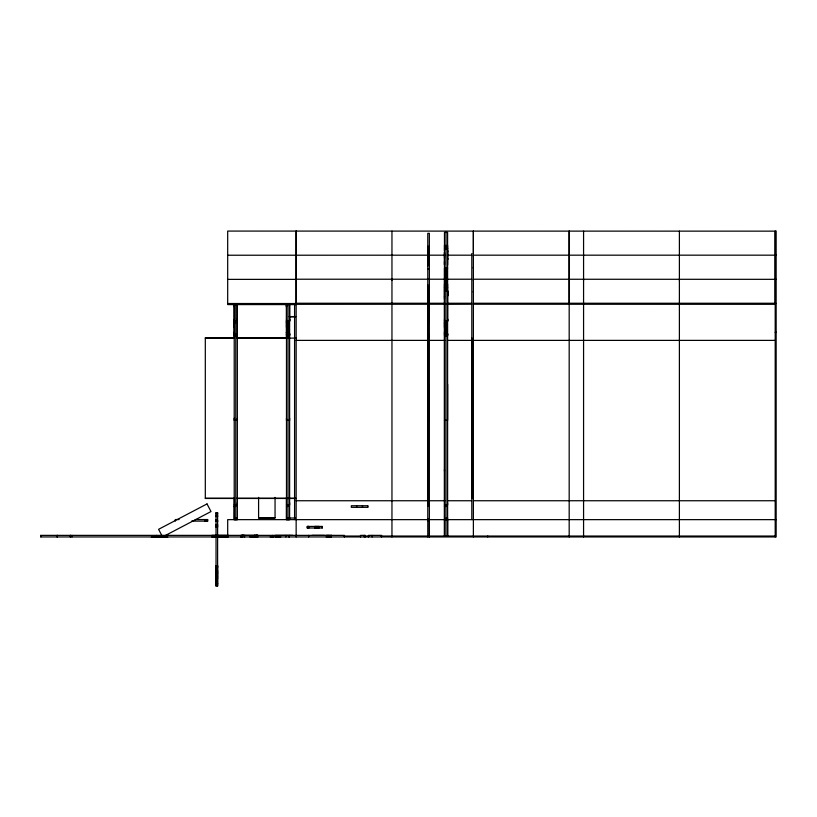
<?xml version="1.0" encoding="UTF-8"?>
<svg xmlns="http://www.w3.org/2000/svg" width="817" height="817" viewBox="0 0 817 817"><rect width="100%" height="100%" fill="white"/><g stroke="black" fill="none" stroke-linecap="round" stroke-linejoin="round"><path stroke-width="1.23" d="M775.2 536.943L775.2 231.007L776.15 231.007L776.15 536.943L40.85 536.943L40.86 535.37L344.478 535.37L344.478 536.943M216.035 578.313L217.608 578.303L216.035 578.313L216.035 585.993L217.608 585.993L217.608 578.303M216.035 577.537L216.035 576.567L217.608 576.567L217.608 577.537L216.035 577.537L216.035 565.701L217.598 565.701L217.608 567.437M216.035 575.413L216.035 574.841M216.035 573.84L216.035 573.279M216.035 572.697L216.035 571.716M216.035 567.437L216.035 565.701M217.608 575.413L217.608 574.841M217.608 573.84L217.608 573.279M217.598 572.697L217.598 571.716M234.224 519.592L234.213 304.098L234.213 338.483M235.786 304.098L235.786 519.745M237.359 502.761L237.359 504.906L234.213 504.906M237.349 303.985L237.359 420.377L234.213 420.377L234.213 418.233M241.046 535.37L241.046 536.932L241.046 535.37L257.958 535.37L255.813 535.37L255.813 536.943L257.958 536.943M254.975 536.943L254.281 536.943L254.281 535.37L254.975 535.37M272.796 536.943L272.796 535.37M285.909 536.943L285.909 535.37M286.481 519.592L286.481 304.098L286.481 338.483M288.054 519.745L288.054 304.098M288.942 536.932L289.289 535.37L289.289 536.943M289.627 502.761L289.627 504.906L286.481 504.906M289.616 303.985L289.616 420.377L286.481 420.377L286.481 418.233M294.58 498.482L294.58 303.791M296.152 231.15L296.152 303.25L444.908 303.25M322.194 528.007L322.194 526.434L307.294 526.434L307.294 527.996L308.846 528.007L308.846 526.434L307.304 526.434L307.304 528.007L322.194 527.996L322.194 526.434M360.511 536.932L360.511 535.37L365.352 535.37L365.352 536.932M364.259 536.932L364.259 535.37M367.762 507.326L367.762 505.754L351.31 505.754L351.31 507.326L367.762 507.326L367.762 505.754M368.406 536.943L368.406 535.37L381.59 535.37L381.59 536.943M372.143 536.943L372.143 535.37M391.956 231.15L391.956 536.943M427.781 284.99L427.781 505.805L429.354 505.805L429.354 503.66M427.781 265.811L427.781 262.778M427.781 262.441L427.781 246.407L429.344 246.407L429.354 249.788L427.781 249.788M427.781 260.654L427.781 258.969M427.781 257.866L427.781 254.342M427.781 253.25L427.781 251.565M429.344 304.874L429.354 291.526L427.781 291.526M429.354 262.441L429.344 249.43L427.781 249.43M429.344 257.866L429.354 255.884M429.344 256.324L429.354 254.342M429.354 520.49L429.354 536.953L429.354 385.185M429.344 284.99L429.354 421.276L427.781 421.276M429.354 265.811L429.354 262.778M444.479 264.575L444.479 261.542M444.479 258.08L444.479 255.997M444.479 255.445L444.479 254.444M444.479 254.056L444.479 252.361L444.468 264.912M444.479 250.676L444.468 245.519L447.604 245.508L447.614 248.889L444.468 248.889M444.468 245.519L446.031 245.856L446.041 536.044L447.614 536.054L447.614 519.592M444.468 471.092L444.468 469.55M446.041 287.594L446.041 268.242M447.604 334.316L446.041 334.316L446.041 321.081L447.604 321.081L447.614 318.936L447.614 319.621M447.604 296.142C449.953 288.564 444.918 292.925 446.031 287.952L444.468 287.952M447.614 261.542L447.604 248.531L446.041 248.531L446.041 232.416M447.604 256.967L447.614 254.986M447.604 255.425L447.614 253.444M447.614 502.761L447.614 504.906L444.468 504.906M447.604 284.091L447.614 420.377L444.468 420.377M447.614 264.912L447.614 261.879M471.807 498.482L471.817 337.911M473.38 304.312L473.38 231.15L473.38 253.913M569.183 304.312L569.183 231.15L569.183 536.943M583.573 231.15L583.573 536.943M679.387 231.15L679.387 536.943M216.035 516.752L216.035 515.547M216.035 514.046L216.045 512.719L217.608 512.719L217.608 585.993M216.035 527.22L216.035 526.015L217.608 526.015L217.608 527.22M216.035 525.709L216.035 524.514L217.608 524.514L217.608 525.709M217.608 516.752L217.608 515.547M217.608 514.046L217.608 512.719M234.213 335.154L234.224 332.172M234.224 327.484L234.213 322.96M234.213 321.918L234.213 322.613L235.786 322.613L234.213 322.613L234.224 319.621M237.359 335.154L237.359 333.622L237.359 335.848L234.213 335.848M237.359 320.468L237.359 321.152L237.359 304.547M237.359 319.621L237.359 318.936L237.359 334.316L235.786 334.316L235.786 335.848M286.481 335.154L286.481 333.704M286.481 327.484L286.481 322.96M288.044 322.613L286.481 322.613L286.481 321.918M286.481 319.621L286.481 322.613M286.481 304.639L286.481 307.008L286.481 303.914M289.616 335.154L289.616 333.622L289.616 335.848L286.481 335.848M289.627 320.468L289.616 321.152L289.627 304.547M289.616 319.621L289.627 318.936L289.616 321.081L286.471 321.081M427.781 336.053L427.781 334.521M427.781 322.051L427.781 319.825L427.781 320.519M429.344 336.053L429.344 334.521L429.354 336.747L427.781 336.747M429.354 321.367L429.354 322.051L429.344 233.315L427.781 233.315L427.781 536.953M429.354 320.519L429.354 319.825L429.354 321.969L427.781 321.969M444.468 335.154L444.468 332.172M444.468 327.484L444.468 322.96M444.468 322.613L446.031 322.613L444.468 322.613L444.468 321.918M444.468 319.621L444.468 321.081L447.614 321.081M447.614 320.468L447.614 321.152L447.604 232.416L444.479 232.416L444.479 536.044L444.468 268.242L447.614 268.242M447.604 335.154L447.604 333.622L447.614 335.848L444.468 335.848M331.038 536.932L331.375 535.37L325.871 535.38M241.74 535.37L243.19 535.37M242.506 535.37L244.722 535.37M277.657 536.932L278.811 536.932M326.218 536.943L331.375 536.943L331.375 535.37M444.908 255.18L227.688 255.231M447.43 255.18L471.378 255.18M776.15 255.17L473.38 255.18L473.38 256.242M427.781 269.14L429.354 269.14M296.152 279.22L444.908 279.22M447.43 279.22L471.378 279.22M776.15 279.332L473.38 279.22L473.38 280.272M227.688 279.373L296.152 279.373M444.468 287.604L447.614 287.594M427.781 288.493L429.354 288.493M446.041 290.638L447.614 290.638L447.614 295.785M444.468 290.985L447.614 290.985M427.781 291.883L429.354 291.883M447.43 303.25L471.378 303.25M227.688 303.526L296.152 303.526M775.2 303.495L776.15 303.495M444.468 304.098L447.614 304.098M296.152 304.312L444.908 304.22M447.43 304.312L471.378 304.22M473.38 304.22L775.2 304.312M296.152 304.588L227.688 304.588L227.688 231.078L775.2 231.15L775.2 303.25L473.38 303.25L473.38 536.943M427.781 304.996L429.354 304.996M289.32 316.587L295.621 316.587M289.32 316.792L295.621 316.792M235.786 321.081L237.359 321.081L234.213 321.081M775.2 332.253L776.15 332.253M289.616 334.316L288.054 334.316L288.044 321.081M427.781 335.205L429.344 335.205M234.305 337.891L205.312 337.891L205.312 498.462L234.305 498.462M236.828 337.891L287.257 337.901M205.312 338.095L234.305 338.095M236.828 338.095L296.081 338.095M296.152 340.383L444.908 340.383M447.43 340.383L471.378 340.383M473.38 340.383L775.2 340.383M205.312 498.258L234.305 498.258L234.224 519.745L237.359 519.745L237.359 418.233M236.828 498.258L294.814 498.258M236.828 498.462L296.081 498.462M296.152 500.739L444.908 500.739M447.43 500.739L471.378 500.739M473.38 500.739L775.2 500.739M234.213 506.438L235.786 506.438M286.481 506.438L288.054 506.438M444.468 506.438L446.041 506.438M258.591 517.815L275.053 517.815M286.481 518.019L295.305 518.019M288.044 518.213L289.616 518.213M427.771 519.101L429.354 519.04M179.086 519.551L175.287 519.551L175.287 521.123M195.202 519.551L207.814 519.551L207.814 521.113L191.587 521.113M776.15 519.643L227.688 519.643L227.688 536.044M444.479 519.745L447.604 519.745M216.035 521.072L217.608 521.072M166.208 535.37L168.322 535.37M211.807 535.37L228.27 535.37M275.033 535.37L292.803 535.37M311.982 535.37L324.533 535.37M344.049 536.044L360.44 536.044M364.219 536.044L369.264 536.044M380.61 536.044L775.2 536.044M211.807 536.943L228.27 536.932M253.934 536.932L249.879 536.932M270.233 536.932L273.266 536.932M275.033 536.943L280.752 536.932M151.288 537.218L167.751 537.218M314.739 526.434L319.11 526.434M314.739 527.996L319.11 528.007M257.273 535.37L255.813 535.37M255.813 536.943L257.273 536.932M241.74 536.932L242.506 536.932M244.038 536.932L244.722 536.943M234.213 306.661L234.213 303.914M444.468 296.53L444.468 297.531M444.468 298.082L444.468 299.236M444.479 284.091L444.479 297.439M427.781 304.874L427.781 307.907M217.598 565.701L217.608 577.537M679.387 279.22L679.387 280.272M583.573 279.22L583.573 280.272M487.769 536.044L487.769 536.943M473.38 267.2L473.38 268.262M473.38 291.23L473.38 292.292M471.807 253.525L471.807 519.581M447.614 384.296L447.614 536.054M391.956 279.22L391.956 280.272M362.472 505.754L362.472 507.326M356.6 505.754L356.6 507.326M328.005 535.37L328.005 536.932M308.652 535.37L308.652 536.943M296.152 231.078L296.152 536.943M294.58 497.379L294.58 519.581M289.616 418.233L289.616 519.745L286.481 519.745L286.481 497.859M275.053 497.379L275.053 518.019L258.591 518.019L258.591 497.379M254.281 535.37L254.281 536.932M216.045 512.719L216.035 585.993M207.048 519.551L207.048 521.113M205.516 519.551L205.516 521.113M204.822 519.551L204.822 521.113M156.517 535.37L156.517 536.943M71.988 535.37L71.988 536.943M70.456 535.37L70.456 536.943M70.385 535.37L70.385 536.943M57.302 535.37L57.302 536.943M57.149 535.37L57.149 536.943M40.86 535.37L40.85 536.943M216.035 583.552L217.608 583.757L216.035 583.552M216.035 570.746L217.598 570.95L216.035 570.746M429.344 258.969L429.344 260.654L429.354 258.958M429.344 251.565L429.344 253.25L429.354 251.554M447.604 258.07L447.604 259.755L447.614 258.07M447.604 250.666L447.604 252.361L447.614 250.666M216.045 520.807L217.608 521.287L216.045 520.807M216.045 519.969L217.608 520.46L216.045 519.969M286.481 332.172L286.481 332.856L286.481 332.162M207.018 503.926L158.59 529.314L162.583 536.943L211.011 511.554L207.018 503.926M237.359 518.141L235.796 518.141L237.359 518.213M447.614 518.141L446.051 518.141L447.604 518.213M429.344 520.541L427.781 520.541L429.344 520.643"/></g></svg>
